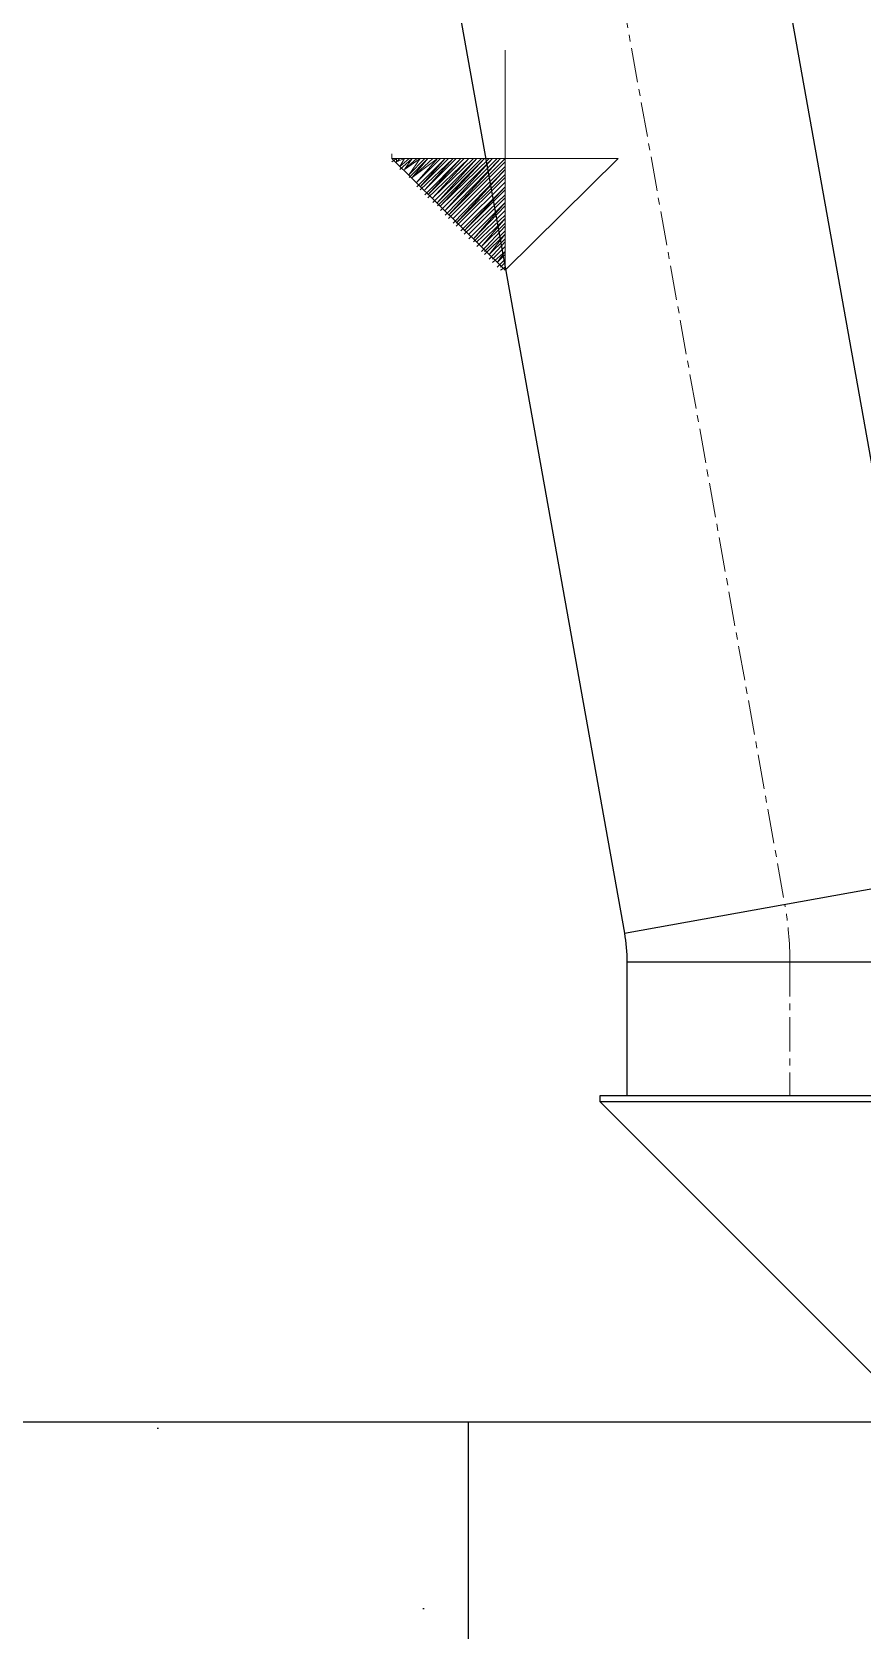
# Model space of a CAD drawing. Header units: millimetres. Extents: x 3220 to 226993, y 817 to 176024.
# Drawn here: x 121603 to 122366, y 132252 to 133722 of the extents above; entities that cross this region are included whole.
import ezdxf

# ---------------------------------------------------------------- set-up
doc = ezdxf.new("R2010")
doc.units = ezdxf.units.MM
doc.linetypes.add('AXES', pattern=[50.8, 31.75, -6.35, 6.35, -6.35])
doc.layers.add('Axe', color=1, linetype='AXES', lineweight=9)

# ---------------------------------------------------------------- blocks, each defined once
blk = doc.blocks.new('section 4-3')
h = blk.add_hatch()
h.set_pattern_fill('AR-CONC', color=256, scale=3)
h.set_pattern_definition([(50, (-7500, 0), (546.554, -47.817), [57.15, -628.65]), (355, (-7500, 0), (-105.73, 573.17), [45.72, -502.922]), (100.4514, (-7454.45, -4), (440.824, 525.353), [48.57, -534.27]), (46.184, (-7500, 152.4), (813.237, -126.127), [85.725, -942.975]), (96.6356, (-7432.2, 141.9), (712.21, 742.28), [72.855, -801.407]), (351.184, (-7500, 152.4), (712.21, 742.28), [68.58, -754.38]), (21, (-7423.8, 114.3), (454.843, -306.796), [57.15, -628.65]), (326, (-7423.8, 114.3), (185.406, 552.564), [45.72, -502.92]), (71.4514, (-7385.9, 88.73), (640.25, 245.768), [48.57, -534.27]), (37.5, (-7500, 0), (9.2658, 253.665), [0, -496.824, 0, -510.54, 0, -504.825]), (7.5, (-7500, 0), (200.459, 300.542), [0, -291.084, 0, -485.394, 0, -192.405]), (327.5, (-7669.93, 0), (406.7718, -17.1862), [0, -190.5, 0, -594.36, 0, -788.67]), (317.5, (-7746.13, 0), (444.388, 76.279), [0, -247.65, 0, -394.716, 0, -560.07])])
h.paths.add_polyline_path([(4300, -4000), (4300, -3500), (3800, -3500), (3800, -4500), (1600, -4500), (1600, -3500), (1100, -3500), (1100, -4000), (1100, -5000), (4300, -5000)])
blk.add_line((3800, -3500), (1600, -3500))
blk.add_line((3800, -3500), (1600, -3500))
for points in [[(9000, -4500), (9000, -3500), (250, -3500), (250, -500)], [(1600, -3500), (1600, -4500), (3800, -4500), (3800, -3500)]]:
    blk.add_lwpolyline(points)
blk = doc.blocks.new('ligne broyage 2')
at = {"color": 7, "linetype": 'Continuous', "lineweight": 15, "true_color": 0x000007}
for points in [[(3871, -4562.5), (3662.7, -4562.5), (3766.9, -4665.2), (3766.9, -4462.7)], [(3766.9, -4665.2), (3871, -4562.5), (3871, -4562.5)]]:
    blk.add_lwpolyline(points, dxfattribs=at)
at = {"color": 7, "linetype": 'Continuous', "lineweight": 5, "true_color": 0x000007}
for points in [[(3766.9, -4562.5), (3819, -4614.6)], [(3766.9, -4569.7), (3814.6, -4617.5)], [(3781.4, -4562.5), (3826.2, -4605.9)], [(3795.8, -4562.5), (3833.4, -4598.7)], [(3811.7, -4562.5), (3840.7, -4591.4)], [(3826.2, -4562.5), (3847.9, -4584.2)], [(3840.7, -4562.5), (3855.1, -4577)], [(3855.1, -4562.5), (3863.8, -4569.7)], [(3766.9, -4577), (3811.7, -4621.8)], [(3766.9, -4584.2), (3807.4, -4624.7)], [(3766.9, -4591.4), (3804.5, -4629.1)], [(3766.9, -4598.7), (3800.2, -4631.9)], [(3766.9, -4605.9), (3795.8, -4636.3)], [(3766.9, -4614.6), (3792.9, -4639.2)], [(3766.9, -4621.8), (3788.6, -4643.5)], [(3766.9, -4629.1), (3785.7, -4647.9)], [(3766.9, -4636.3), (3781.4, -4650.8)], [(3766.9, -4643.5), (3778.5, -4655.1)], [(3766.9, -4650.8), (3774.1, -4658)], [(3766.9, -4658), (3771.2, -4662.3)]]:
    blk.add_lwpolyline(points, close=True, dxfattribs=at)
for points in [[(3766.9, -4565.4), (3819, -4617.5), (3819, -4617.5)], [(3819, -4614.6), (3771.2, -4562.5), (3821.9, -4614.6)], [(3774.1, -4562.5), (3821.9, -4610.3), (3778.5, -4562.5), (3826.2, -4610.3)], [(3826.2, -4605.9), (3785.7, -4562.5), (3829.1, -4605.9)], [(3788.6, -4562.5), (3829.1, -4603), (3792.9, -4562.5), (3833.4, -4603)], [(3833.4, -4598.7), (3800.2, -4562.5), (3837.8, -4598.7)], [(3804.5, -4562.5), (3837.8, -4595.8), (3807.4, -4562.5), (3840.7, -4595.8)], [(3840.7, -4591.4), (3814.6, -4562.5), (3845, -4591.4)], [(3819, -4562.5), (3845, -4588.6), (3821.9, -4562.5), (3847.9, -4588.6)], [(3847.9, -4584.2), (3829.1, -4562.5), (3852.2, -4579.9), (3833.4, -4562.5)], [(3852.2, -4579.9), (3837.8, -4562.5), (3855.1, -4579.9)], [(3855.1, -4577), (3845, -4562.5), (3859.5, -4572.6), (3847.9, -4562.5)], [(3859.5, -4572.6), (3852.2, -4562.5), (3863.8, -4572.6)], [(3863.8, -4569.7), (3859.5, -4562.5), (3866.7, -4565.4), (3863.8, -4562.5)], [(3866.7, -4565.4), (3866.7, -4562.5), (3871, -4565.4)], [(3871, -4562.5), (3871, -4558.2), (3871, -4558.2)], [(3811.7, -4621.8), (3766.9, -4572.6), (3814.6, -4621.8)], [(3766.9, -4579.9), (3811.7, -4624.7), (3811.7, -4624.7)], [(3804.5, -4629.1), (3766.9, -4588.6), (3807.4, -4629.1)], [(3766.9, -4595.8), (3804.5, -4631.9), (3804.5, -4631.9)], [(3795.8, -4636.3), (3766.9, -4603), (3800.2, -4636.3)], [(3766.9, -4610.3), (3795.8, -4639.2), (3795.8, -4639.2)], [(3788.6, -4643.5), (3766.9, -4617.5), (3792.9, -4643.5)], [(3766.9, -4624.7), (3788.6, -4647.9), (3788.6, -4647.9)], [(3781.4, -4650.8), (3766.9, -4631.9), (3785.7, -4650.8)], [(3766.9, -4639.2), (3781.4, -4655.1), (3781.4, -4655.1)], [(3774.1, -4658), (3766.9, -4647.9), (3778.5, -4658)], [(3766.9, -4655.1), (3774.1, -4662.3), (3774.1, -4662.3)], [(3766.9, -4665.2), (3766.9, -4662.3), (3771.2, -4665.2)]]:
    blk.add_lwpolyline(points, dxfattribs=at)
blk = doc.blocks.new('140')
at = {"color": 6}
for p, q in [((-629, 1300), (-979, 1300)), ((-979, 1295), (-625, 941))]:
    blk.add_line(p, q, dxfattribs=at)
blk.add_lwpolyline([(-979, 1300), (-979, 1295), (-629, 1295)], dxfattribs=at)

msp = doc.modelspace()

# ---------------------------------------------------------------- linework, layer by layer
at = {"color": 4}
for p, q in [((122147.8, 132893.5), (122443.1, 132946.4)), ((122150.1, 132867), (122450.1, 132867))]:
    msp.add_line(p, q, dxfattribs=at)
for points in [[(121919.1, 134333.7), (121919.1, 134210.3, 0.044327), (121926.2, 134131), (122147.8, 132893.5, -0.044327), (122150.1, 132867), (122150.1, 132743.7)], [(122219.1, 134333.7), (122219.1, 134210.3, 0.044327), (122221.5, 134183.9), (122443.1, 132946.4, -0.044327), (122450.1, 132867), (122450.1, 132743.7)]]:
    msp.add_lwpolyline(points, format="xyb", dxfattribs=at)
at = {"layer": 'Axe'}
msp.add_lwpolyline([(122069.1, 134333.7), (122069.1, 134210.3, 0.044327), (122073.8, 134157.5), (122295.5, 132919.9, -0.044327), (122300.1, 132867), (122300.1, 132743.7)], format="xyb", dxfattribs=at)

# ---------------------------------------------------------------- block references
at = {"color": 2}
msp.add_blockref('section 4-3', (120404.1, 135943.7), dxfattribs=at)
msp.add_blockref('140', (123104.1, 131443.7))
at = {"xscale": -1}
msp.add_blockref('ligne broyage 2', (125804.9, 138168.5), dxfattribs=at)

doc.saveas('drawing.dxf')
